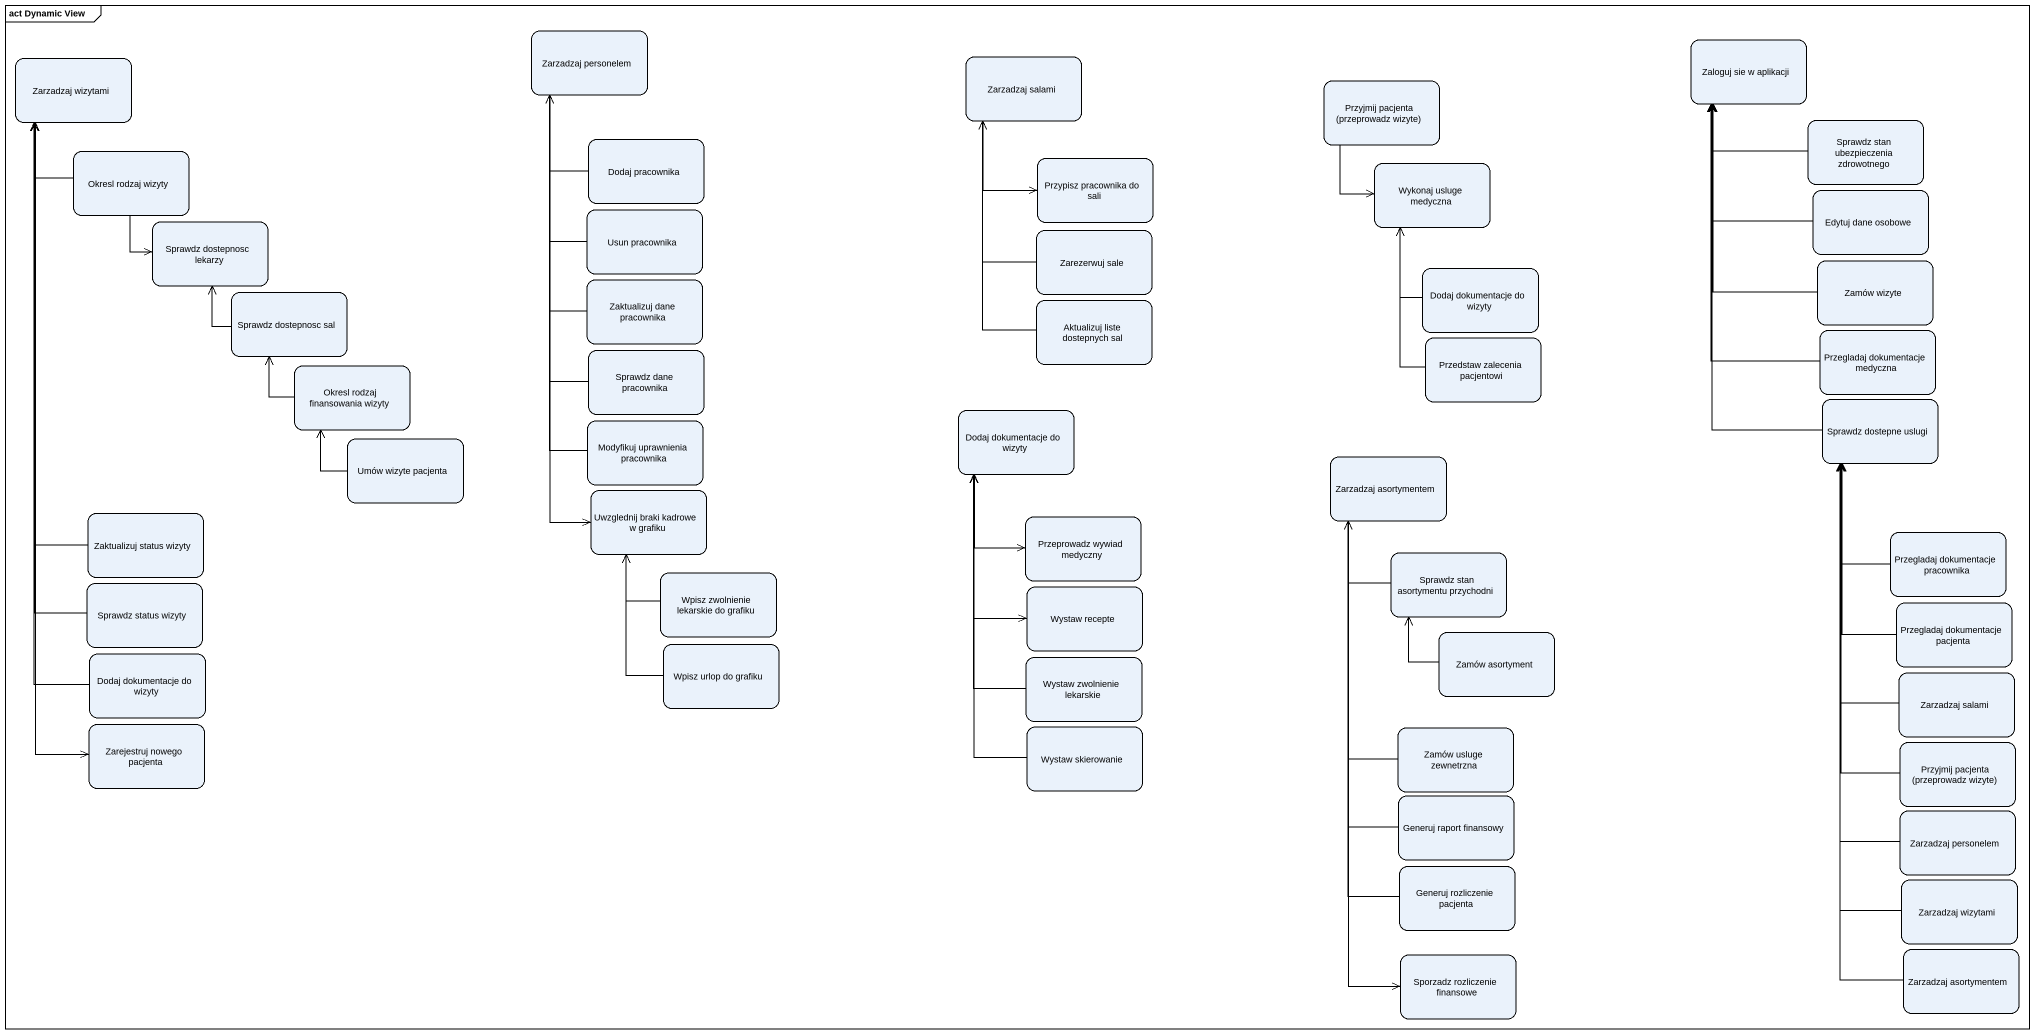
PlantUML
@startuml
mainframe act Dynamic View
hide empty description
state "Zarzadzaj wizytami" as Zarzadzaj_wizytami
state "Zarzadzaj personelem" as Zarzadzaj_personelem
state "Zarzadzaj salami" as Zarzadzaj_salami
state "Zaloguj sie w aplikacji" as Zaloguj_sie_w_aplikacji
state "Przyjmij pacjenta (przeprowadz wizyte)" as Przyjmij_pacjenta
state "Sprawdz stan ubezpieczenia zdrowotnego" as Sprawdz_stan_ubezpieczenia
state "Okresl rodzaj wizyty" as Okresl_rodzaj_wizyty
state "Dodaj pracownika" as Dodaj_pracownika
state "Przypisz pracownika do sali" as Przypisz_pracownika_do_sali
state "Wykonaj usluge medyczna" as Wykonaj_usluge_medyczna
state "Usun pracownika" as Usun_pracownika
state "Edytuj dane osobowe" as Edytuj_dane_osobowe
state "Sprawdz dostepnosc lekarzy" as Sprawdz_dostepnosc_lekarzy
state "Zarezerwuj sale" as Zarezerwuj_sale
state "Sprawdz dostepnosc sal" as Sprawdz_dostepnosc_sal
state "Zaktualizuj dane pracownika" as Zaktualizuj_dane_pracownika
state "Dodaj dokumentacje do wizyty" as Dodaj_dokumentacje_do_wizyty
state "Zamów wizyte" as Zamów_wizyte
state "Aktualizuj liste dostepnych sal" as Aktualizuj_liste_dostepnych
state "Przegladaj dokumentacje medyczna" as Przegladaj_dokumentacje
state "Okresl rodzaj finansowania wizyty" as Okresl_rodzaj_finansowania
state "Sprawdz dane pracownika" as Sprawdz_dane_pracownika
state "Przedstaw zalecenia pacjentowi" as Przedstaw_zalecenia
state "Sprawdz dostepne uslugi" as Sprawdz_dostepne_uslugi
state "Umów wizyte pacjenta" as Umów_wizyte_pacjenta
state "Modyfikuj uprawnienia pracownika" as Modyfikuj_uprawnienia
state "Dodaj dokumentacje do wizyty" as Dodaj_dokumentacje_do_wizyty_2
state "Zarzadzaj asortymentem" as Zarzadzaj_asortymentem
state "Zaktualizuj status wizyty" as Zaktualizuj_status_wizyty
state "Uwzglednij braki kadrowe w grafiku" as Uwzglednij_braki_kadrowe_w
state "Przeprowadz wywiad medyczny" as Przeprowadz_wywiad_medyczny
state "Sprawdz stan asortymentu przychodni" as Sprawdz_stan_asortymentu
state "Przegladaj dokumentacje pracownika" as Przegladaj_dokumentacje_2
state "Sprawdz status wizyty" as Sprawdz_status_wizyty
state "Wpisz zwolnienie lekarskie do grafiku" as Wpisz_zwolnienie_lekarskie
state "Wystaw recepte" as Wystaw_recepte
state "Przegladaj dokumentacje pacjenta" as Przegladaj_dokumentacje_3
state "Zamów asortyment" as Zamów_asortyment
state "Dodaj dokumentacje do wizyty" as Dodaj_dokumentacje_do_wizyty_3
state "Wpisz urlop do grafiku" as Wpisz_urlop_do_grafiku
state "Wystaw zwolnienie lekarskie" as Wystaw_zwolnienie_lekarskie
state "Zarzadzaj salami" as Zarzadzaj_salami_2
state "Zarejestruj nowego pacjenta" as Zarejestruj_nowego_pacjenta
state "Wystaw skierowanie" as Wystaw_skierowanie
state "Zamów usluge zewnetrzna" as Zamów_usluge_zewnetrzna
state "Przyjmij pacjenta (przeprowadz wizyte)" as Przyjmij_pacjenta_2
state "Generuj raport finansowy" as Generuj_raport_finansowy
state "Zarzadzaj personelem" as Zarzadzaj_personelem_2
state "Generuj rozliczenie pacjenta" as Generuj_rozliczenie_pacjenta
state "Zarzadzaj wizytami" as Zarzadzaj_wizytami_2
state "Zarzadzaj asortymentem" as Zarzadzaj_asortymentem_2
state "Sporzadz rozliczenie finansowe" as Sporzadz_rozliczenie
Zarzadzaj_wizytami --> Zarejestruj_nowego_pacjenta
Zarzadzaj_personelem --> Uwzglednij_braki_kadrowe_w
Zarzadzaj_salami --> Przypisz_pracownika_do_sali
Przyjmij_pacjenta --> Wykonaj_usluge_medyczna
Sprawdz_stan_ubezpieczenia -up-> Zaloguj_sie_w_aplikacji
Okresl_rodzaj_wizyty -up-> Zarzadzaj_wizytami
Okresl_rodzaj_wizyty --> Sprawdz_dostepnosc_lekarzy
Dodaj_pracownika -up-> Zarzadzaj_personelem
Usun_pracownika -up-> Zarzadzaj_personelem
Edytuj_dane_osobowe -up-> Zaloguj_sie_w_aplikacji
Zarezerwuj_sale -up-> Zarzadzaj_salami
Sprawdz_dostepnosc_sal -up-> Sprawdz_dostepnosc_lekarzy
Zaktualizuj_dane_pracownika -up-> Zarzadzaj_personelem
Dodaj_dokumentacje_do_wizyty -up-> Wykonaj_usluge_medyczna
Zamów_wizyte -up-> Zaloguj_sie_w_aplikacji
Aktualizuj_liste_dostepnych -up-> Zarzadzaj_salami
Przegladaj_dokumentacje -up-> Zaloguj_sie_w_aplikacji
Okresl_rodzaj_finansowania -up-> Sprawdz_dostepnosc_sal
Sprawdz_dane_pracownika -up-> Zarzadzaj_personelem
Przedstaw_zalecenia -up-> Wykonaj_usluge_medyczna
Sprawdz_dostepne_uslugi -up-> Zaloguj_sie_w_aplikacji
Umów_wizyte_pacjenta -up-> Okresl_rodzaj_finansowania
Modyfikuj_uprawnienia -up-> Zarzadzaj_personelem
Dodaj_dokumentacje_do_wizyty_2 --> Przeprowadz_wywiad_medyczny
Dodaj_dokumentacje_do_wizyty_2 --> Wystaw_recepte
Zarzadzaj_asortymentem --> Sporzadz_rozliczenie
Zaktualizuj_status_wizyty -up-> Zarzadzaj_wizytami
Sprawdz_stan_asortymentu -up-> Zarzadzaj_asortymentem
Przegladaj_dokumentacje_2 -up-> Sprawdz_dostepne_uslugi
Sprawdz_status_wizyty -up-> Zarzadzaj_wizytami
Wpisz_zwolnienie_lekarskie -up-> Uwzglednij_braki_kadrowe_w
Przegladaj_dokumentacje_3 -up-> Sprawdz_dostepne_uslugi
Zamów_asortyment -up-> Sprawdz_stan_asortymentu
Dodaj_dokumentacje_do_wizyty_3 -up-> Zarzadzaj_wizytami
Wpisz_urlop_do_grafiku -up-> Uwzglednij_braki_kadrowe_w
Wystaw_zwolnienie_lekarskie -up-> Dodaj_dokumentacje_do_wizyty_2
Zarzadzaj_salami_2 -up-> Sprawdz_dostepne_uslugi
Wystaw_skierowanie -up-> Dodaj_dokumentacje_do_wizyty_2
Zamów_usluge_zewnetrzna -up-> Zarzadzaj_asortymentem
Przyjmij_pacjenta_2 -up-> Sprawdz_dostepne_uslugi
Generuj_raport_finansowy -up-> Zarzadzaj_asortymentem
Zarzadzaj_personelem_2 -up-> Sprawdz_dostepne_uslugi
Generuj_rozliczenie_pacjenta -up-> Zarzadzaj_asortymentem
Zarzadzaj_wizytami_2 -up-> Sprawdz_dostepne_uslugi
Zarzadzaj_asortymentem_2 -up-> Sprawdz_dostepne_uslugi
@enduml
